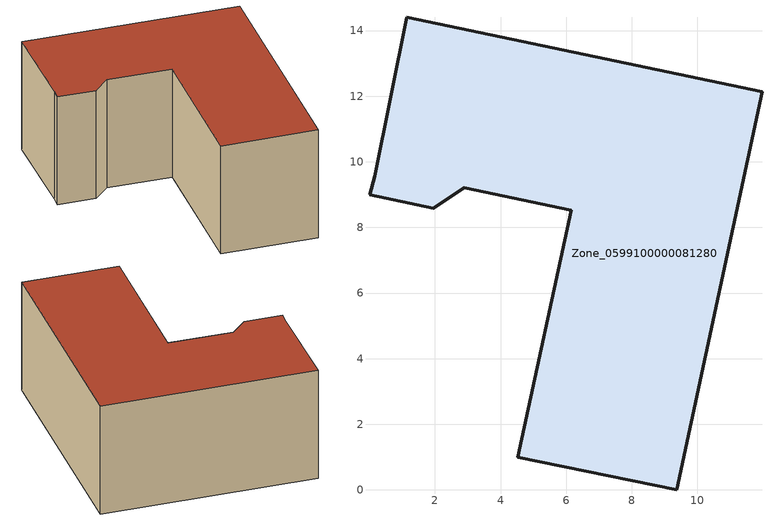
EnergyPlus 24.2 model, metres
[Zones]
Zone_0599100000081280
 floor ground (C_G): 1.15,14.41 11.97,12.13 9.38,0 4.53,0.99 6.15,8.52 2.9,9.21 1.95,8.58 0.01,8.99 0.17,9.55 z0
 wall outside (C_F): 11.97,12.13 1.15,14.41 0.17,9.55 0.01,8.99 1.95,8.58 2.9,9.21 6.15,8.52 4.53,0.99 9.38,0 11.97,12.13 z0:6.04
 roof outside (C_R): 1.15,14.41 0.17,9.55 0.01,8.99 1.95,8.58 2.9,9.21 6.15,8.52 4.53,0.99 9.38,0 11.97,12.13 z6.04
[BUILDING]
Pand.0599100000081280: North Axis=0; Terrain=City; Loads Convergence Tolerance Value=0.04; Temperature Convergence Tolerance Value=0.4; Solar Distribution=FullExterior; Maximum Number of Warmup Days=25; Minimum Number of Warmup Days=1
[Site:Location]
Rotterdam.The.Hague.AP_ZH_NLD Design_Conditions: Latitude=51.96; Longitude=4.45; Time Zone=1; Elevation=-4.5
[SITE:GROUNDTEMPERATURE:BUILDINGSURFACE]
18, 18, 18, 18, 18, 18, 18, 18, 18, 18, 18, 18
[MATERIAL] Thermal Absorptance=0.9; Solar Absorptance=0.7; Visible Absorptance=0.7
Name | Roughness | Thickness | Conductivity | Density | Specific Heat
G.TC.1975-1991 | MediumSmooth | 0.15 | 0.288461 | 540 | 1210
F.TC.1975-1991 | Rough | 0.3 | 0.230769 | 1920 | 840
R.TC.1975-1991 | MediumRough | 0.2 | 0.153846 | 1500 | 1000
[CONSTRUCTION]
C_G: G.TC.1975-1991
C_F: F.TC.1975-1991
C_R: R.TC.1975-1991
[ZONE]
Zone_0599100000081280: Type=1; Multiplier=1; Ceiling Height=Autocalculate; Volume=Autocalculate; Floor Area=autocalculate; Part of Total Floor Area=Yes
[ZONEINFILTRATION:DESIGNFLOWRATE]
Infil_Zone_0599100000081280: Zone or ZoneList or Space or SpaceList=Zone_0599100000081280; Schedule=AlwaysOn; Design Flow Rate Calculation Method=Flow/Area; Flow Rate per Floor Area=0.003; Constant Term Coefficient=1; Temperature Term Coefficient=0; Velocity Term Coefficient=0; Velocity Squared Term Coefficient=0
[HVACTEMPLATE:ZONE:IDEALLOADSAIRSYSTEM]
Zone_0599100000081280: Maximum Heating Supply Air Temperature=50; Minimum Cooling Supply Air Temperature=13; Maximum Heating Supply Air Humidity Ratio=0.0156; Minimum Cooling Supply Air Humidity Ratio=0.0077; Heating Limit=NoLimit; Cooling Limit=NoLimit; Dehumidification Control Type=ConstantSensibleHeatRatio; Cooling Sensible Heat Ratio=0.7; Dehumidification Setpoint=60; Humidification Control Type=None; Humidification Setpoint=30; Outdoor Air Method=None; Outdoor Air Flow Rate per Person=0.00944; Outdoor Air Flow Rate per Zone Floor Area=0; Outdoor Air Flow Rate per Zone=0; Demand Controlled Ventilation Type=None; Outdoor Air Economizer Type=NoEconomizer; Heat Recovery Type=None; Sensible Heat Recovery Effectiveness=0.7; Latent Heat Recovery Effectiveness=0.65
[ZONECONTROL:THERMOSTAT]
ThermostatControl_Zone_0599100000081280: Zone or ZoneList=Zone_0599100000081280; Control Type Schedule=DualSetpointControlType; Control 1=Thermostat_Zone_0599100000081280; Temperature Difference Between Cutout And Setpoint=0
[THERMOSTATSETPOINT:DUALSETPOINT]
Thermostat_Zone_0599100000081280: Heating Setpoint Temperature Schedule=HeatingSetpoint_Zone_0599100000081280; Cooling Setpoint Temperature Schedule=CoolingSetpoint_Zone_0599100000081280
[SCHEDULE:COMPACT]
HeatingSetpoint_Zone_0599100000081280: Through: 12/31, For: AllDays, Until: 24:00, 21
CoolingSetpoint_Zone_0599100000081280: Through: 12/31, For: AllDays, Until: 24:00, 24
DualSetpointControlType: Through: 12/31, For: AllDays, Until: 24:00, 4
AlwaysOn: Through: 12/31, For: AllDays, Until: 24:00, 1
